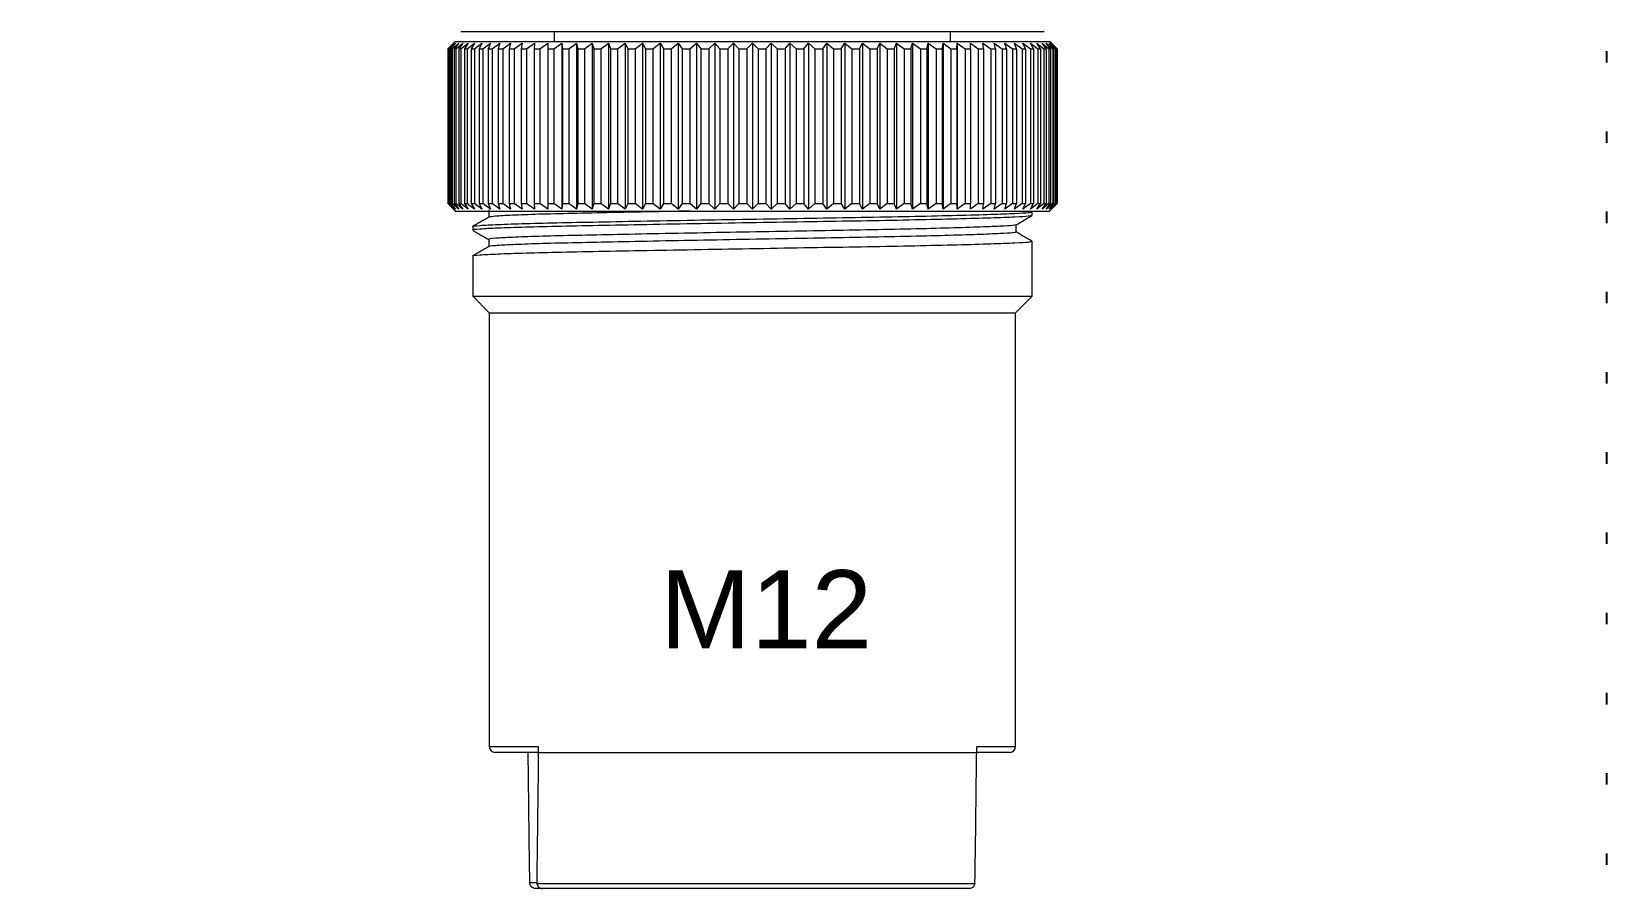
# Model space of a CAD drawing. Extents: x -194 to 239, y -574 to -265.
# Drawn here: x -107.28 to -72.93, y -345.75 to -327.05 of the extents above; entities that cross this region are included whole.
import ezdxf

# ---------------------------------------------------------------- set-up
doc = ezdxf.new("R2010")
doc.units = 0
doc.header["$LTSCALE"] = 0.5
doc.linetypes.add('ACAD_ISO07W100', pattern=[3.5, 0.5, -3])
doc.layers.get('0').update_dxf_attribs({"linetype": 'CONTINUOUS'})
doc.styles.get("Standard").update_dxf_attribs({"font": 'arial.ttf', "height": 3})

msp = doc.modelspace()

# ---------------------------------------------------------------- linework, layer by layer
at = {"linetype": 'Continuous', "lineweight": 15}
for p, q in [((-85.195, -327.056), (-97.916, -327.056)), ((-95.878, -327.056), (-95.878, -327.268)), ((-87.234, -327.268), (-87.234, -327.056)), ((-98.078, -327.307), (-98.201, -327.431)), ((-98.195, -327.431), (-98.065, -327.307)), ((-98.065, -327.307), (-98.18, -327.431)), ((-98.163, -327.431), (-98.027, -327.307)), ((-98.027, -327.307), (-98.133, -327.431)), ((-98.106, -327.431), (-97.963, -327.307)), ((-98.039, -327.268), (-98.078, -327.307)), ((-97.963, -327.307), (-98.06, -327.431)), ((-98.039, -327.268), (-91.556, -327.268)), ((-98.022, -327.431), (-97.873, -327.307)), ((-97.873, -327.307), (-97.961, -327.431)), ((-97.913, -327.431), (-97.759, -327.307)), ((-97.759, -327.307), (-97.838, -327.431)), ((-97.779, -327.431), (-97.62, -327.307)), ((-97.62, -327.307), (-97.689, -327.431)), ((-97.62, -327.431), (-97.457, -327.307)), ((-97.457, -327.307), (-97.516, -327.431)), ((-97.438, -327.431), (-97.271, -327.307)), ((-97.271, -327.307), (-97.32, -327.431)), ((-97.232, -327.431), (-97.063, -327.307)), ((-97.063, -327.307), (-97.101, -327.431)), ((-97.003, -327.431), (-96.833, -327.307)), ((-96.833, -327.307), (-96.86, -327.431)), ((-96.754, -327.431), (-96.581, -327.307)), ((-96.581, -327.307), (-96.598, -327.431)), ((-96.483, -327.431), (-96.31, -327.307)), ((-96.31, -327.307), (-96.316, -327.431)), ((-96.194, -327.431), (-96.021, -327.307)), ((-96.021, -327.307), (-96.015, -327.431)), ((-96.021, -327.307), (-96.021, -330.93)), ((-95.886, -327.431), (-95.713, -327.307)), ((-95.713, -327.307), (-95.697, -327.431)), ((-95.713, -327.307), (-95.713, -330.93)), ((-95.56, -327.431), (-95.39, -327.307)), ((-95.39, -327.307), (-95.363, -327.431)), ((-95.39, -327.307), (-95.39, -330.93)), ((-95.22, -327.431), (-95.051, -327.307)), ((-95.051, -327.307), (-95.013, -327.431)), ((-95.051, -327.307), (-95.051, -330.93)), ((-94.864, -327.431), (-94.698, -327.307)), ((-94.698, -327.307), (-94.65, -327.431)), ((-94.698, -327.307), (-94.698, -330.93)), ((-94.496, -327.431), (-94.333, -327.307)), ((-94.333, -327.307), (-94.274, -327.431)), ((-94.333, -327.307), (-94.333, -330.93)), ((-94.116, -327.431), (-93.957, -327.307)), ((-93.957, -327.307), (-93.888, -327.431)), ((-93.957, -327.307), (-93.957, -330.93)), ((-93.725, -327.431), (-93.571, -327.307)), ((-93.571, -327.307), (-93.493, -327.431)), ((-93.571, -327.307), (-93.571, -330.93)), ((-93.327, -327.431), (-93.178, -327.307)), ((-93.178, -327.307), (-93.09, -327.431)), ((-93.178, -327.307), (-93.178, -330.93)), ((-92.921, -327.431), (-92.778, -327.307)), ((-92.778, -327.307), (-92.681, -327.431)), ((-92.778, -327.307), (-92.778, -330.93)), ((-92.51, -327.431), (-92.373, -327.307)), ((-92.373, -327.307), (-92.267, -327.431)), ((-92.373, -327.307), (-92.373, -330.93)), ((-92.095, -327.431), (-91.965, -327.307)), ((-91.965, -327.307), (-91.851, -327.431)), ((-91.965, -327.307), (-91.965, -330.93)), ((-91.678, -327.431), (-91.556, -327.307)), ((-91.556, -327.268), (-85.073, -327.268)), ((-91.556, -327.307), (-91.433, -327.431)), ((-91.556, -327.307), (-91.556, -330.93)), ((-91.261, -327.431), (-91.146, -327.307)), ((-91.146, -327.307), (-91.016, -327.431)), ((-91.146, -327.307), (-91.146, -330.93)), ((-90.844, -327.431), (-90.738, -327.307)), ((-90.738, -327.307), (-90.602, -327.431)), ((-90.738, -327.307), (-90.738, -330.93)), ((-90.431, -327.431), (-90.334, -327.307)), ((-90.334, -327.307), (-90.191, -327.431)), ((-90.334, -327.307), (-90.334, -330.93)), ((-90.022, -327.431), (-89.934, -327.307)), ((-89.934, -327.307), (-89.785, -327.431)), ((-89.934, -327.307), (-89.934, -330.93)), ((-89.619, -327.431), (-89.54, -327.307)), ((-89.54, -327.307), (-89.386, -327.431)), ((-89.54, -327.307), (-89.54, -330.93)), ((-89.223, -327.431), (-89.155, -327.307)), ((-89.155, -327.307), (-88.996, -327.431)), ((-89.155, -327.307), (-89.155, -330.93)), ((-88.837, -327.431), (-88.779, -327.307)), ((-88.779, -327.307), (-88.616, -327.431)), ((-88.779, -327.307), (-88.779, -330.93)), ((-88.462, -327.431), (-88.414, -327.307)), ((-88.414, -327.307), (-88.247, -327.431)), ((-88.414, -327.307), (-88.414, -330.93)), ((-88.099, -327.431), (-88.061, -327.307)), ((-88.061, -327.307), (-87.892, -327.431)), ((-88.061, -327.307), (-88.061, -330.93)), ((-87.749, -327.431), (-87.722, -327.307)), ((-87.722, -327.307), (-87.551, -327.431)), ((-87.722, -327.307), (-87.722, -330.93)), ((-87.415, -327.431), (-87.398, -327.307)), ((-87.398, -327.307), (-87.226, -327.431)), ((-87.398, -327.307), (-87.398, -330.93)), ((-87.096, -327.431), (-87.091, -327.307)), ((-87.091, -327.307), (-86.918, -327.431)), ((-87.091, -327.307), (-87.091, -330.93)), ((-86.801, -327.307), (-86.628, -327.431)), ((-86.796, -327.431), (-86.801, -327.307)), ((-86.53, -327.307), (-86.358, -327.431)), ((-86.514, -327.431), (-86.53, -327.307)), ((-86.279, -327.307), (-86.108, -327.431)), ((-86.252, -327.431), (-86.279, -327.307)), ((-86.049, -327.307), (-85.88, -327.431)), ((-86.011, -327.431), (-86.049, -327.307)), ((-85.84, -327.307), (-85.674, -327.431)), ((-85.792, -327.431), (-85.84, -327.307)), ((-85.654, -327.307), (-85.491, -327.431)), ((-85.596, -327.431), (-85.654, -327.307)), ((-85.491, -327.307), (-85.333, -327.431)), ((-85.423, -327.431), (-85.491, -327.307)), ((-85.353, -327.307), (-85.198, -327.431)), ((-85.274, -327.431), (-85.353, -327.307)), ((-85.238, -327.307), (-85.089, -327.431)), ((-85.15, -327.431), (-85.238, -327.307)), ((-85.149, -327.307), (-85.006, -327.431)), ((-85.052, -327.431), (-85.149, -327.307)), ((-85.085, -327.307), (-84.948, -327.431)), ((-84.979, -327.431), (-85.085, -327.307)), ((-85.033, -327.307), (-85.073, -327.268)), ((-85.046, -327.307), (-84.916, -327.431)), ((-84.932, -327.431), (-85.046, -327.307)), ((-84.911, -327.431), (-85.033, -327.307)), ((-98.201, -327.431), (-98.195, -327.431)), ((-98.201, -327.431), (-98.201, -330.807)), ((-98.195, -327.431), (-98.195, -330.807)), ((-98.18, -327.431), (-98.163, -327.431)), ((-98.18, -327.431), (-98.18, -330.807)), ((-98.163, -327.431), (-98.163, -330.807)), ((-98.133, -327.431), (-98.106, -327.431)), ((-98.133, -327.431), (-98.133, -330.807)), ((-98.106, -327.431), (-98.106, -330.807)), ((-98.06, -327.431), (-98.022, -327.431)), ((-98.06, -327.431), (-98.06, -330.807)), ((-98.022, -327.431), (-98.022, -330.807)), ((-97.961, -327.431), (-97.913, -327.431)), ((-97.961, -327.431), (-97.961, -330.807)), ((-97.913, -327.431), (-97.913, -330.807)), ((-97.838, -327.431), (-97.779, -327.431)), ((-97.838, -327.431), (-97.838, -330.807)), ((-97.779, -327.431), (-97.779, -330.807)), ((-97.689, -327.431), (-97.62, -327.431)), ((-97.689, -327.431), (-97.689, -330.807)), ((-97.62, -327.431), (-97.62, -330.807)), ((-97.516, -327.431), (-97.438, -327.431)), ((-97.516, -327.431), (-97.516, -330.807)), ((-97.438, -327.431), (-97.438, -330.807)), ((-97.32, -327.431), (-97.232, -327.431)), ((-97.32, -327.431), (-97.32, -330.807)), ((-97.232, -327.431), (-97.232, -330.807)), ((-97.101, -327.431), (-97.003, -327.431)), ((-97.101, -327.431), (-97.101, -330.807)), ((-97.003, -327.431), (-97.003, -330.807)), ((-96.86, -327.431), (-96.754, -327.431)), ((-96.86, -327.431), (-96.86, -330.807)), ((-96.754, -327.431), (-96.754, -330.807)), ((-96.598, -327.431), (-96.483, -327.431)), ((-96.598, -327.431), (-96.598, -330.807)), ((-96.483, -327.431), (-96.483, -330.807)), ((-96.316, -327.431), (-96.194, -327.431)), ((-96.316, -327.431), (-96.316, -330.807)), ((-96.194, -327.431), (-96.194, -330.807)), ((-96.015, -327.431), (-95.886, -327.431)), ((-96.015, -327.431), (-96.015, -330.807)), ((-95.886, -327.431), (-95.886, -330.807)), ((-95.697, -327.431), (-95.56, -327.431)), ((-95.697, -327.431), (-95.697, -330.807)), ((-95.56, -327.431), (-95.56, -330.807)), ((-95.363, -327.431), (-95.22, -327.431)), ((-95.363, -327.431), (-95.363, -330.807)), ((-95.22, -327.431), (-95.22, -330.807)), ((-95.013, -327.431), (-94.864, -327.431)), ((-95.013, -327.431), (-95.013, -330.807)), ((-94.864, -327.431), (-94.864, -330.807)), ((-94.65, -327.431), (-94.496, -327.431)), ((-94.65, -327.431), (-94.65, -330.807)), ((-94.496, -327.431), (-94.496, -330.807)), ((-94.274, -327.431), (-94.116, -327.431)), ((-94.274, -327.431), (-94.274, -330.807)), ((-94.116, -327.431), (-94.116, -330.807)), ((-93.888, -327.431), (-93.725, -327.431)), ((-93.888, -327.431), (-93.888, -330.807)), ((-93.725, -327.431), (-93.725, -330.807)), ((-93.493, -327.431), (-93.327, -327.431)), ((-93.493, -327.431), (-93.493, -330.807)), ((-93.327, -327.431), (-93.327, -330.807)), ((-93.09, -327.431), (-92.921, -327.431)), ((-93.09, -327.431), (-93.09, -330.807)), ((-92.921, -327.431), (-92.921, -330.807)), ((-92.681, -327.431), (-92.51, -327.431)), ((-92.681, -327.431), (-92.681, -330.807)), ((-92.51, -327.431), (-92.51, -330.807)), ((-92.267, -327.431), (-92.095, -327.431)), ((-92.267, -327.431), (-92.267, -330.807)), ((-92.095, -327.431), (-92.095, -330.807)), ((-91.851, -327.431), (-91.678, -327.431)), ((-91.851, -327.431), (-91.851, -330.807)), ((-91.678, -327.431), (-91.678, -330.807)), ((-91.433, -327.431), (-91.261, -327.431)), ((-91.433, -327.431), (-91.433, -330.807)), ((-91.261, -327.431), (-91.261, -330.807)), ((-91.016, -327.431), (-90.844, -327.431)), ((-91.016, -327.431), (-91.016, -330.807)), ((-90.844, -327.431), (-90.844, -330.807)), ((-90.602, -327.431), (-90.431, -327.431)), ((-90.602, -327.431), (-90.602, -330.807)), ((-90.431, -327.431), (-90.431, -330.807)), ((-90.191, -327.431), (-90.022, -327.431)), ((-90.191, -327.431), (-90.191, -330.807)), ((-90.022, -327.431), (-90.022, -330.807)), ((-89.785, -327.431), (-89.619, -327.431)), ((-89.785, -327.431), (-89.785, -330.807)), ((-89.619, -327.431), (-89.619, -330.807)), ((-89.386, -327.431), (-89.223, -327.431)), ((-89.386, -327.431), (-89.386, -330.807)), ((-89.223, -327.431), (-89.223, -330.807)), ((-88.996, -327.431), (-88.837, -327.431)), ((-88.996, -327.431), (-88.996, -330.807)), ((-88.837, -327.431), (-88.837, -330.807)), ((-88.616, -327.431), (-88.462, -327.431)), ((-88.616, -327.431), (-88.616, -330.807)), ((-88.462, -327.431), (-88.462, -330.807)), ((-88.247, -327.431), (-88.099, -327.431)), ((-88.247, -327.431), (-88.247, -330.807)), ((-88.099, -327.431), (-88.099, -330.807)), ((-87.892, -327.431), (-87.749, -327.431)), ((-87.892, -327.431), (-87.892, -330.807)), ((-87.749, -327.431), (-87.749, -330.807)), ((-87.551, -327.431), (-87.415, -327.431)), ((-87.551, -327.431), (-87.551, -330.807)), ((-87.415, -327.431), (-87.415, -330.807)), ((-87.226, -327.431), (-87.096, -327.431)), ((-87.226, -327.431), (-87.226, -330.807)), ((-87.096, -327.431), (-87.096, -330.807)), ((-86.918, -327.431), (-86.796, -327.431)), ((-86.918, -327.431), (-86.918, -330.807)), ((-86.796, -327.431), (-86.796, -330.807)), ((-86.628, -327.431), (-86.514, -327.431)), ((-86.628, -327.431), (-86.628, -330.807)), ((-86.514, -327.431), (-86.514, -330.807)), ((-86.358, -327.431), (-86.252, -327.431)), ((-86.358, -327.431), (-86.358, -330.807)), ((-86.252, -327.431), (-86.252, -330.807)), ((-86.108, -327.431), (-86.011, -327.431)), ((-86.108, -327.431), (-86.108, -330.807)), ((-86.011, -327.431), (-86.011, -330.807)), ((-85.88, -327.431), (-85.792, -327.431)), ((-85.88, -327.431), (-85.88, -330.807)), ((-85.792, -327.431), (-85.792, -330.807)), ((-85.674, -327.431), (-85.596, -327.431)), ((-85.674, -327.431), (-85.674, -330.807)), ((-85.596, -327.431), (-85.596, -330.807)), ((-85.491, -327.431), (-85.423, -327.431)), ((-85.491, -327.431), (-85.491, -330.807)), ((-85.423, -327.431), (-85.423, -330.807)), ((-85.333, -327.431), (-85.274, -327.431)), ((-85.333, -327.431), (-85.333, -330.807)), ((-85.274, -327.431), (-85.274, -330.807)), ((-85.198, -327.431), (-85.15, -327.431)), ((-85.198, -327.431), (-85.198, -330.807)), ((-85.15, -327.431), (-85.15, -330.807)), ((-85.089, -327.431), (-85.052, -327.431)), ((-85.089, -327.431), (-85.089, -330.807)), ((-85.052, -327.431), (-85.052, -330.807)), ((-85.006, -327.431), (-84.979, -327.431)), ((-85.006, -327.431), (-85.006, -330.807)), ((-84.979, -327.431), (-84.979, -330.807)), ((-84.948, -327.431), (-84.932, -327.431)), ((-84.948, -327.431), (-84.948, -330.807)), ((-84.932, -327.431), (-84.932, -330.807)), ((-84.916, -327.431), (-84.911, -327.431)), ((-84.916, -327.431), (-84.916, -330.807)), ((-84.911, -327.431), (-84.911, -330.807)), ((-98.201, -330.807), (-98.078, -330.93)), ((-98.201, -330.807), (-98.195, -330.807)), ((-98.065, -330.93), (-98.195, -330.807)), ((-98.18, -330.807), (-98.065, -330.93)), ((-98.18, -330.807), (-98.163, -330.807)), ((-98.027, -330.93), (-98.163, -330.807)), ((-98.133, -330.807), (-98.027, -330.93)), ((-98.133, -330.807), (-98.106, -330.807)), ((-97.963, -330.93), (-98.106, -330.807)), ((-98.06, -330.807), (-97.963, -330.93)), ((-98.06, -330.807), (-98.022, -330.807)), ((-97.873, -330.93), (-98.022, -330.807)), ((-97.961, -330.807), (-97.873, -330.93)), ((-97.961, -330.807), (-97.913, -330.807)), ((-97.759, -330.93), (-97.913, -330.807)), ((-97.838, -330.807), (-97.759, -330.93)), ((-97.838, -330.807), (-97.779, -330.807)), ((-97.689, -330.807), (-97.62, -330.93)), ((-97.689, -330.807), (-97.62, -330.807)), ((-97.457, -330.93), (-97.62, -330.807)), ((-97.516, -330.807), (-97.457, -330.93)), ((-97.516, -330.807), (-97.438, -330.807)), ((-97.271, -330.93), (-97.438, -330.807)), ((-97.32, -330.807), (-97.271, -330.93)), ((-97.32, -330.807), (-97.232, -330.807)), ((-97.063, -330.93), (-97.232, -330.807)), ((-97.101, -330.807), (-97.063, -330.93)), ((-97.101, -330.807), (-97.003, -330.807)), ((-96.833, -330.93), (-97.003, -330.807)), ((-96.86, -330.807), (-96.833, -330.93)), ((-96.86, -330.807), (-96.754, -330.807)), ((-96.581, -330.93), (-96.754, -330.807)), ((-96.598, -330.807), (-96.581, -330.93)), ((-96.598, -330.807), (-96.483, -330.807)), ((-96.31, -330.93), (-96.483, -330.807)), ((-96.316, -330.807), (-96.31, -330.93)), ((-96.316, -330.807), (-96.194, -330.807)), ((-96.021, -330.93), (-96.194, -330.807)), ((-96.015, -330.807), (-96.021, -330.93)), ((-96.015, -330.807), (-95.886, -330.807)), ((-95.713, -330.93), (-95.886, -330.807)), ((-95.697, -330.807), (-95.713, -330.93)), ((-95.697, -330.807), (-95.56, -330.807)), ((-95.39, -330.93), (-95.56, -330.807)), ((-95.363, -330.807), (-95.39, -330.93)), ((-95.363, -330.807), (-95.22, -330.807)), ((-95.051, -330.93), (-95.22, -330.807)), ((-95.013, -330.807), (-95.051, -330.93)), ((-95.013, -330.807), (-94.864, -330.807)), ((-94.698, -330.93), (-94.864, -330.807)), ((-94.65, -330.807), (-94.698, -330.93)), ((-94.65, -330.807), (-94.496, -330.807)), ((-94.333, -330.93), (-94.496, -330.807)), ((-94.274, -330.807), (-94.333, -330.93)), ((-94.274, -330.807), (-94.116, -330.807)), ((-93.957, -330.93), (-94.116, -330.807)), ((-93.888, -330.807), (-93.957, -330.93)), ((-93.888, -330.807), (-93.725, -330.807)), ((-93.571, -330.93), (-93.725, -330.807)), ((-93.493, -330.807), (-93.571, -330.93)), ((-93.493, -330.807), (-93.327, -330.807)), ((-93.178, -330.93), (-93.327, -330.807)), ((-93.09, -330.807), (-93.178, -330.93)), ((-93.09, -330.807), (-92.921, -330.807)), ((-92.778, -330.93), (-92.921, -330.807)), ((-92.681, -330.807), (-92.778, -330.93)), ((-92.681, -330.807), (-92.51, -330.807)), ((-92.373, -330.93), (-92.51, -330.807)), ((-92.267, -330.807), (-92.373, -330.93)), ((-92.267, -330.807), (-92.095, -330.807)), ((-91.965, -330.93), (-92.095, -330.807)), ((-91.851, -330.807), (-91.965, -330.93)), ((-91.851, -330.807), (-91.678, -330.807)), ((-91.556, -330.93), (-91.678, -330.807)), ((-91.433, -330.807), (-91.556, -330.93)), ((-91.433, -330.807), (-91.261, -330.807)), ((-91.146, -330.93), (-91.261, -330.807)), ((-91.016, -330.807), (-91.146, -330.93)), ((-91.016, -330.807), (-90.844, -330.807)), ((-90.738, -330.93), (-90.844, -330.807)), ((-90.602, -330.807), (-90.738, -330.93)), ((-90.602, -330.807), (-90.431, -330.807)), ((-90.334, -330.93), (-90.431, -330.807)), ((-90.191, -330.807), (-90.334, -330.93)), ((-90.191, -330.807), (-90.022, -330.807)), ((-89.934, -330.93), (-90.022, -330.807)), ((-89.785, -330.807), (-89.934, -330.93)), ((-89.785, -330.807), (-89.619, -330.807)), ((-89.54, -330.93), (-89.619, -330.807)), ((-89.386, -330.807), (-89.54, -330.93)), ((-89.386, -330.807), (-89.223, -330.807)), ((-89.155, -330.93), (-89.223, -330.807)), ((-88.996, -330.807), (-89.155, -330.93)), ((-88.996, -330.807), (-88.837, -330.807)), ((-88.779, -330.93), (-88.837, -330.807)), ((-88.616, -330.807), (-88.779, -330.93)), ((-88.616, -330.807), (-88.462, -330.807)), ((-88.414, -330.93), (-88.462, -330.807)), ((-88.247, -330.807), (-88.414, -330.93)), ((-88.247, -330.807), (-88.099, -330.807)), ((-88.061, -330.93), (-88.099, -330.807)), ((-87.892, -330.807), (-88.061, -330.93)), ((-87.892, -330.807), (-87.749, -330.807)), ((-87.722, -330.93), (-87.749, -330.807)), ((-87.551, -330.807), (-87.722, -330.93)), ((-87.551, -330.807), (-87.415, -330.807)), ((-87.398, -330.93), (-87.415, -330.807)), ((-87.226, -330.807), (-87.398, -330.93)), ((-87.226, -330.807), (-87.096, -330.807)), ((-87.091, -330.93), (-87.096, -330.807)), ((-86.918, -330.807), (-87.091, -330.93)), ((-86.918, -330.807), (-86.796, -330.807)), ((-86.801, -330.93), (-86.796, -330.807)), ((-86.628, -330.807), (-86.801, -330.93)), ((-86.628, -330.807), (-86.514, -330.807)), ((-86.53, -330.93), (-86.514, -330.807)), ((-86.358, -330.807), (-86.53, -330.93)), ((-86.358, -330.807), (-86.252, -330.807)), ((-86.279, -330.93), (-86.252, -330.807)), ((-86.108, -330.807), (-86.279, -330.93)), ((-86.108, -330.807), (-86.011, -330.807)), ((-86.049, -330.93), (-86.011, -330.807)), ((-85.88, -330.807), (-86.049, -330.93)), ((-85.88, -330.807), (-85.792, -330.807)), ((-85.84, -330.93), (-85.792, -330.807)), ((-85.674, -330.807), (-85.84, -330.93)), ((-85.674, -330.807), (-85.596, -330.807)), ((-85.654, -330.93), (-85.596, -330.807)), ((-85.491, -330.807), (-85.654, -330.93)), ((-85.491, -330.807), (-85.423, -330.807)), ((-85.491, -330.93), (-85.423, -330.807)), ((-85.333, -330.807), (-85.491, -330.93)), ((-85.353, -330.93), (-85.274, -330.807)), ((-85.198, -330.807), (-85.353, -330.93)), ((-85.333, -330.807), (-85.274, -330.807)), ((-85.238, -330.93), (-85.15, -330.807)), ((-85.089, -330.807), (-85.238, -330.93)), ((-85.198, -330.807), (-85.15, -330.807)), ((-85.149, -330.93), (-85.052, -330.807)), ((-85.006, -330.807), (-85.149, -330.93)), ((-85.089, -330.807), (-85.052, -330.807)), ((-85.085, -330.93), (-84.979, -330.807)), ((-84.948, -330.807), (-85.085, -330.93)), ((-85.046, -330.93), (-84.932, -330.807)), ((-84.916, -330.807), (-85.046, -330.93)), ((-85.033, -330.93), (-84.911, -330.807)), ((-85.006, -330.807), (-84.979, -330.807)), ((-84.948, -330.807), (-84.932, -330.807)), ((-84.916, -330.807), (-84.911, -330.807)), ((-98.078, -330.93), (-98.039, -330.97)), ((-98.039, -330.97), (-91.556, -330.97)), ((-97.309, -330.948), (-97.305, -330.95)), ((-91.556, -330.97), (-85.073, -330.97)), ((-85.456, -331.067), (-85.456, -330.986)), ((-85.073, -330.97), (-85.033, -330.93)), ((-97.656, -331.307), (-97.656, -331.388)), ((-85.456, -332.828), (-85.456, -331.628)), ((-97.656, -331.949), (-97.656, -332.828)), ((-97.656, -332.828), (-97.297, -333.187)), ((-97.656, -332.828), (-85.456, -332.828)), ((-85.815, -333.187), (-85.456, -332.828)), ((-97.297, -333.187), (-97.297, -342.651)), ((-97.297, -333.187), (-85.815, -333.187)), ((-85.815, -342.651), (-85.815, -333.187)), ((-97.297, -342.651), (-96.226, -342.651)), ((-96.234, -342.78), (-97.168, -342.78)), ((-96.226, -342.651), (-96.226, -342.78)), ((-96.226, -342.78), (-86.664, -342.78)), ((-85.943, -342.78), (-86.673, -342.78)), ((-86.664, -342.78), (-86.664, -342.651)), ((-86.664, -342.651), (-85.815, -342.651)), ((-96.411, -345.62), (-96.262, -345.62)), ((-96.135, -345.749), (-96.282, -345.749)), ((-96.26, -345.643), (-86.703, -345.643)), ((-86.83, -345.749), (-96.135, -345.749))]:
    msp.add_line(p, q, dxfattribs=at)
at = {"color": 0, "linetype": 'ACAD_ISO07W100'}
msp.add_lwpolyline([(-167.83, -302.982), (-72.925, -302.982), (-72.925, -482.77), (-167.83, -482.77)], close=True, dxfattribs=at)
at = {"linetype": 'Continuous', "lineweight": 15, "flags": 128}
for points in [[(-97.309, -330.946), (-97.309, -331.027), (-97.309, -331.105)], [(-85.803, -331.428), (-85.803, -331.348), (-85.803, -331.269)], [(-97.309, -331.589), (-97.309, -331.669), (-97.309, -331.747)]]:
    msp.add_lwpolyline(points, dxfattribs=at)
at = {"linetype": 'Continuous', "lineweight": 15}
for centre, start, end in [((-97.168, -342.651), 180, 270), ((-85.943, -342.651), 270, 0)]:
    msp.add_arc(centre, 0.128, start, end, dxfattribs=at)
for points, knots in [([(-97.62, -330.93), (-97.647, -330.91), (-97.7, -330.869), (-97.753, -330.828), (-97.779, -330.807)], [0, 0, 0, 0, 0.499995, 1, 1, 1, 1]), ([(-97.652, -331.304), (-97.652, -331.304), (-97.68, -331.298), (-97.516, -331.283), (-97.143, -331.262), (-96.527, -331.241), (-95.742, -331.222), (-94.799, -331.204), (-93.718, -331.183), (-92.536, -331.162), (-91.324, -331.141), (-90.143, -331.121), (-89.021, -331.103), (-87.982, -331.083), (-87.065, -331.062), (-86.325, -331.041), (-85.807, -331.02), (-85.502, -331.004), (-85.481, -330.992), (-85.471, -330.986)], [0, 0, 0, 0, 0.000646, 0.064691, 0.129164, 0.192787, 0.254379, 0.31597, 0.379593, 0.444066, 0.508111, 0.5705, 0.631522, 0.69459, 0.75892, 0.82325, 0.886318, 0.94734, 1, 1, 1, 1]), ([(-85.482, -331.07), (-85.491, -331.075), (-85.514, -331.086), (-85.811, -331.102), (-86.33, -331.122), (-87.072, -331.143), (-87.989, -331.164), (-89.029, -331.185), (-90.152, -331.202), (-91.333, -331.222), (-92.546, -331.243), (-93.727, -331.264), (-94.807, -331.285), (-95.749, -331.304), (-96.533, -331.322), (-97.146, -331.343), (-97.522, -331.364), (-97.682, -331.38), (-97.646, -331.387), (-97.641, -331.388)], [0, 0, 0, 0, 0.044436, 0.105435, 0.168479, 0.232785, 0.29709, 0.360134, 0.421133, 0.483498, 0.547518, 0.611967, 0.675565, 0.737133, 0.798701, 0.8623, 0.926749, 0.990769, 1, 1, 1, 1]), ([(-97.306, -331.104), (-97.364, -331.137), (-97.48, -331.204), (-97.595, -331.271), (-97.653, -331.304)], [0, 0, 0, 0, 0.499991, 1, 1, 1, 1]), ([(-92.909, -330.97), (-93.138, -330.974), (-93.738, -330.986), (-94.616, -331.004), (-95.506, -331.022), (-96.249, -331.041), (-96.82, -331.061), (-97.206, -331.083), (-97.273, -331.097), (-97.306, -331.104)], [0, 0, 0, 0, 0.094073, 0.246198, 0.393466, 0.540734, 0.692859, 0.847017, 1, 1, 1, 1]), ([(-85.805, -331.27), (-85.747, -331.237), (-85.632, -331.17), (-85.516, -331.103), (-85.458, -331.07)], [0, 0, 0, 0, 0.499992, 1, 1, 1, 1]), ([(-97.652, -331.392), (-97.594, -331.425), (-97.478, -331.492), (-97.363, -331.559), (-97.305, -331.592)], [0, 0, 0, 0, 0.500008, 1, 1, 1, 1]), ([(-85.817, -331.428), (-85.826, -331.434), (-85.846, -331.445), (-86.135, -331.462), (-86.624, -331.483), (-87.323, -331.504), (-88.188, -331.525), (-89.168, -331.545), (-90.226, -331.563), (-91.341, -331.583), (-92.484, -331.604), (-93.598, -331.625), (-94.618, -331.646), (-95.506, -331.664), (-96.247, -331.683), (-96.827, -331.704), (-97.178, -331.725), (-97.332, -331.739), (-97.306, -331.746), (-97.306, -331.746)], [0, 0, 0, 0, 0.052814, 0.113866, 0.176965, 0.241327, 0.305689, 0.368788, 0.42984, 0.492259, 0.556336, 0.620841, 0.684495, 0.746117, 0.807739, 0.871393, 0.935898, 0.999975, 1, 1, 1, 1]), ([(-85.828, -331.27), (-85.836, -331.275), (-85.857, -331.286), (-86.137, -331.302), (-86.625, -331.322), (-87.325, -331.343), (-88.19, -331.365), (-89.17, -331.385), (-90.229, -331.403), (-91.343, -331.422), (-92.487, -331.443), (-93.601, -331.465), (-94.62, -331.485), (-95.508, -331.504), (-96.249, -331.522), (-96.827, -331.543), (-97.183, -331.564), (-97.334, -331.58), (-97.299, -331.587), (-97.295, -331.588)], [0, 0, 0, 0, 0.043847, 0.104872, 0.167944, 0.232277, 0.296611, 0.359683, 0.420708, 0.4831, 0.547149, 0.611626, 0.675252, 0.736847, 0.798442, 0.862068, 0.926545, 0.990594, 1, 1, 1, 1]), ([(-85.459, -331.625), (-85.516, -331.592), (-85.632, -331.525), (-85.748, -331.458), (-85.806, -331.425)], [0, 0, 0, 0, 0.500009, 1, 1, 1, 1]), ([(-97.652, -331.946), (-97.652, -331.946), (-97.68, -331.94), (-97.517, -331.925), (-97.143, -331.904), (-96.527, -331.883), (-95.742, -331.864), (-94.799, -331.846), (-93.718, -331.825), (-92.536, -331.804), (-91.324, -331.783), (-90.143, -331.763), (-89.021, -331.745), (-87.982, -331.725), (-87.065, -331.704), (-86.325, -331.683), (-85.807, -331.662), (-85.502, -331.646), (-85.481, -331.634), (-85.471, -331.628)], [0, 0, 0, 0, 0.000817, 0.064851, 0.129314, 0.192925, 0.254506, 0.316087, 0.379699, 0.444161, 0.508196, 0.570573, 0.631585, 0.694642, 0.758961, 0.82328, 0.886338, 0.947349, 1, 1, 1, 1]), ([(-97.306, -331.746), (-97.364, -331.779), (-97.48, -331.846), (-97.595, -331.913), (-97.653, -331.946)], [0, 0, 0, 0, 0.499991, 1, 1, 1, 1]), ([(-96.411, -345.62), (-96.417, -345.205), (-96.429, -344.374), (-96.44, -343.419), (-96.446, -342.886), (-96.447, -342.78)], [0, 0, 0, 0, 0.444408, 0.889884, 1, 1, 1, 1]), ([(-96.226, -342.78), (-96.231, -343.259), (-96.242, -344.218), (-96.255, -345.153), (-96.262, -345.62)], [0, 0, 0, 0, 0.499514, 1, 1, 1, 1]), ([(-96.226, -342.651), (-96.226, -342.66), (-96.226, -342.677), (-96.226, -342.704), (-96.227, -342.736), (-96.23, -342.772), (-96.232, -342.777), (-96.234, -342.78)], [0, 0, 0, 0, 0.085733, 0.171055, 0.314171, 0.554662, 1, 1, 1, 1]), ([(-86.701, -345.62), (-86.695, -345.205), (-86.683, -344.374), (-86.672, -343.419), (-86.666, -342.886), (-86.664, -342.78)], [0, 0, 0, 0, 0.444408, 0.889884, 1, 1, 1, 1]), ([(-96.409, -345.643), (-96.41, -345.636), (-96.411, -345.629), (-96.411, -345.621), (-96.411, -345.62)], [0, 0, 0, 0, 0.827255, 1, 1, 1, 1]), ([(-96.262, -345.62), (-96.262, -345.626), (-96.261, -345.634), (-96.26, -345.641), (-96.26, -345.643)], [0, 0, 0, 0, 0.827218, 1, 1, 1, 1]), ([(-86.703, -345.643), (-86.702, -345.636), (-86.701, -345.629), (-86.701, -345.621), (-86.701, -345.62)], [0, 0, 0, 0, 0.827255, 1, 1, 1, 1]), ([(-96.282, -345.749), (-96.283, -345.749), (-96.3, -345.749), (-96.331, -345.742), (-96.369, -345.718), (-96.397, -345.684), (-96.405, -345.656), (-96.409, -345.643)], [0, 0, 0, 0, 0.015651, 0.287983, 0.52739, 0.763635, 1, 1, 1, 1]), ([(-96.26, -345.643), (-96.256, -345.656), (-96.249, -345.684), (-96.221, -345.718), (-96.183, -345.742), (-96.152, -345.749), (-96.135, -345.749), (-96.135, -345.749)], [0, 0, 0, 0, 0.236365, 0.47261, 0.712017, 0.984349, 1, 1, 1, 1]), ([(-86.703, -345.643), (-86.707, -345.656), (-86.714, -345.684), (-86.742, -345.718), (-86.78, -345.742), (-86.812, -345.749), (-86.829, -345.749), (-86.83, -345.749)], [0, 0, 0, 0, 0.236365, 0.47261, 0.712017, 0.984349, 1, 1, 1, 1])]:
    msp.add_open_spline(points, degree=3, knots=knots, dxfattribs=at)

# ---------------------------------------------------------------- texts
at = {"insert": (-91.257, -339.656), "char_height": 1.70271, "width": 37.47675, "attachment_point": 5}
msp.add_mtext('{\\fArial|b0|i0|c238|p34;M12}', dxfattribs=at)

doc.saveas('drawing.dxf')
